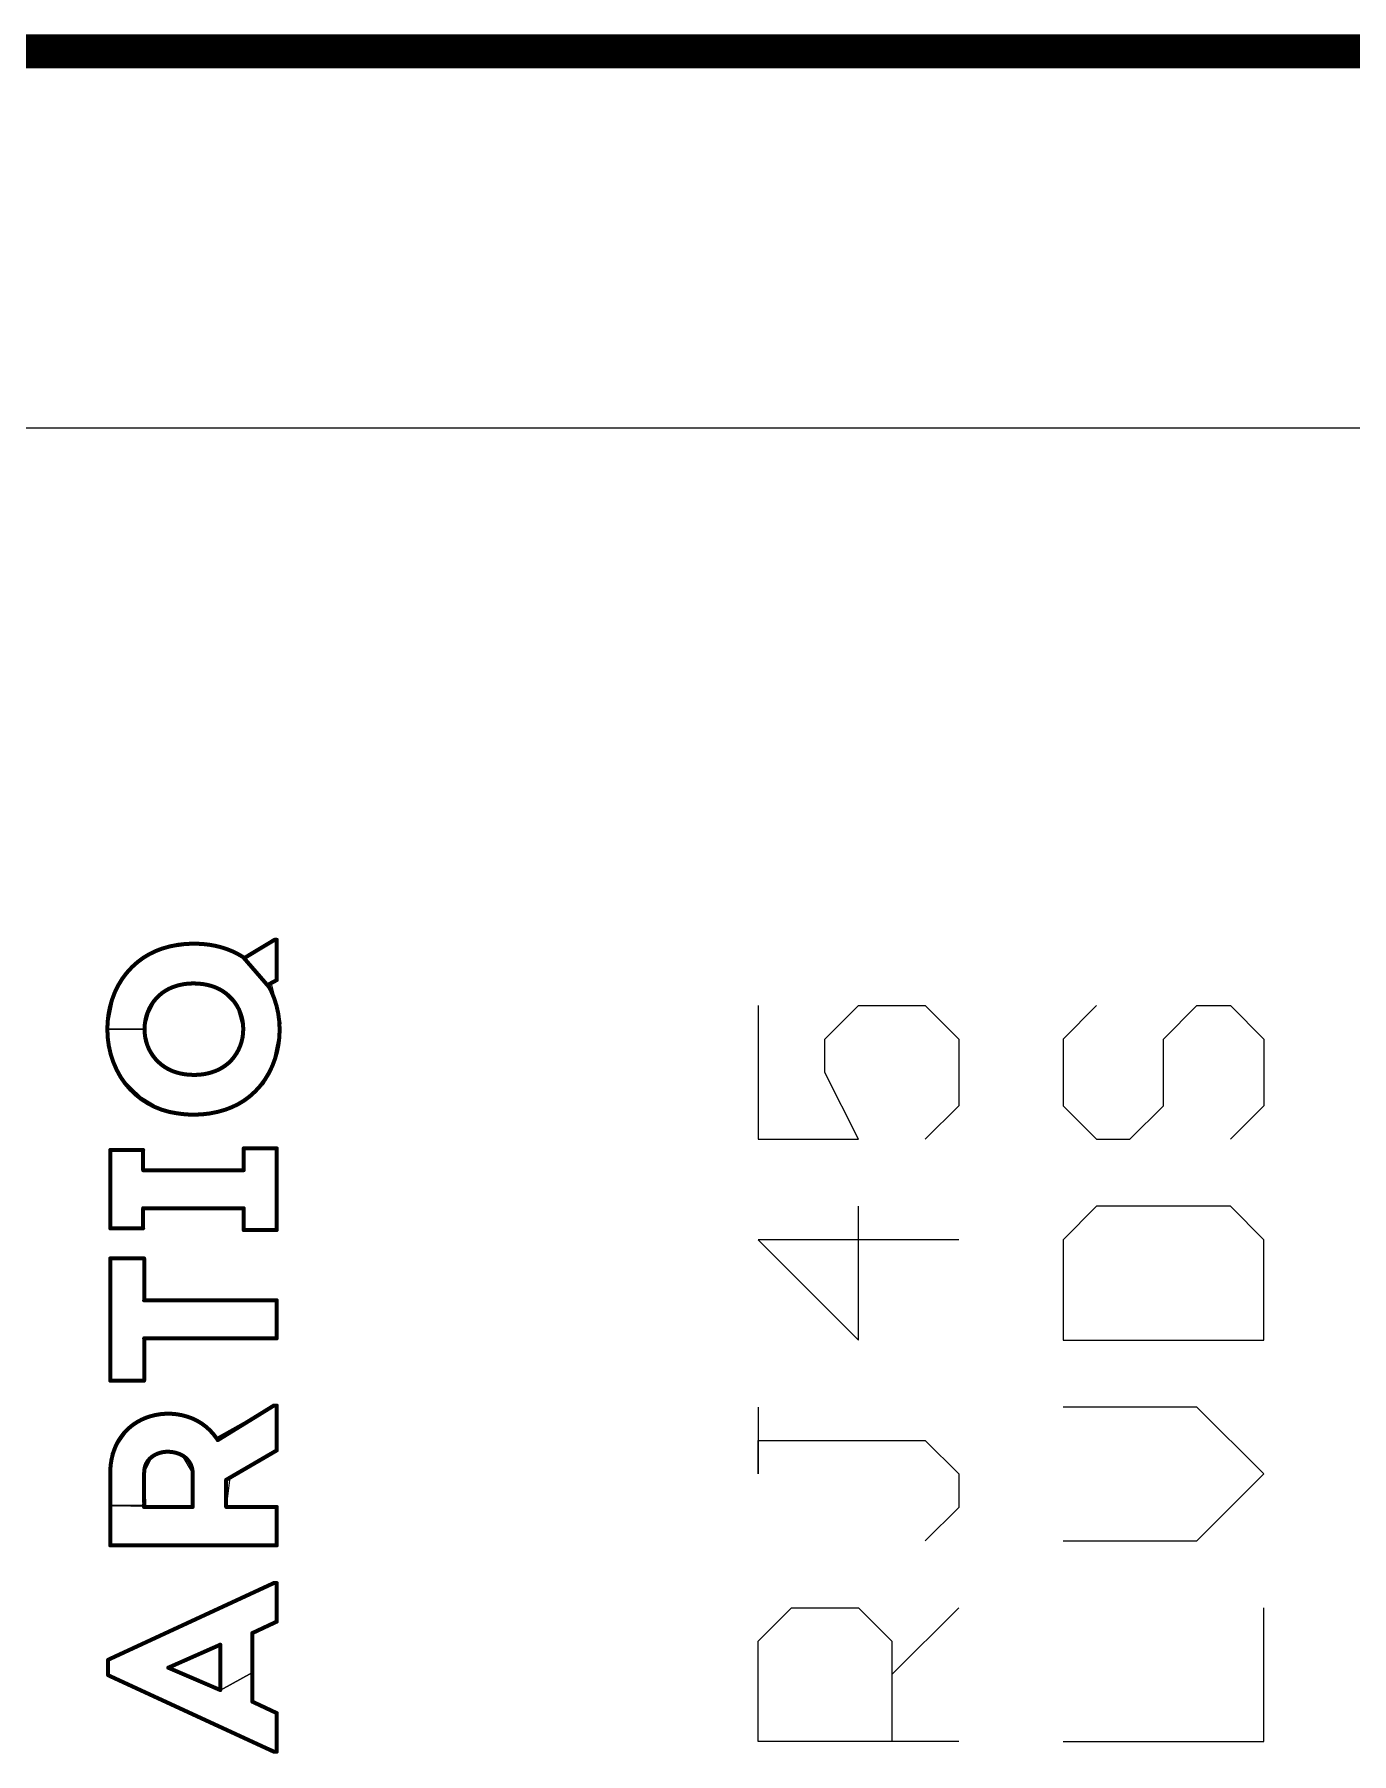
# Model space of a CAD drawing. Header units: millimetres. Extents: x 34 to 166, y 52 to 76.
# Drawn here: x 46.21 to 56.06, y 62.39 to 75.23 of the extents above; entities that cross this region are included whole.
import ezdxf

# ---------------------------------------------------------------- set-up
doc = ezdxf.new("R2010")
doc.units = ezdxf.units.MM
doc.layers.add('Mechanical1', color=6, linetype='Continuous')
doc.layers.add('TopOverlay', color=2, linetype='Continuous')

msp = doc.modelspace()

# ---------------------------------------------------------------- linework, layer by layer
at = {"layer": 'Mechanical1', "const_width": 0.254}
msp.add_lwpolyline([(33.962, 75.1), (93.287, 75.1)], dxfattribs=at)
at = {"layer": 'Mechanical1'}
msp.add_lwpolyline([(33.962, 72.288), (162.362, 72.288)], dxfattribs=at)
at = {"layer": 'TopOverlay'}
for p, q in [((47.774, 68.335), (48.025, 68.464)), ((48.025, 68.464), (48.025, 68.163)), ((46.987, 68.299), (47.168, 68.398)), ((47.168, 68.398), (47.405, 68.431)), ((47.405, 68.431), (47.488, 68.431)), ((47.488, 68.431), (47.603, 68.41)), ((47.603, 68.41), (47.774, 68.335)), ((46.815, 68.07), (46.888, 68.2)), ((46.888, 68.2), (46.987, 68.299)), ((46.76, 67.797), (46.815, 68.07)), ((47.27, 68.118), (47.127, 68.029)), ((47.405, 68.138), (47.27, 68.118)), ((47.597, 68.095), (47.405, 68.138)), ((47.727, 67.97), (47.597, 68.095)), ((48.025, 68.163), (47.987, 68.127)), ((47.987, 68.127), (48.057, 67.841)), ((47.127, 68.029), (47.069, 67.917)), ((47.775, 67.797), (47.727, 67.97)), ((51.621, 67.973), (51.621, 66.974)), ((52.121, 67.723), (52.371, 67.973)), ((52.371, 67.973), (52.871, 67.973)), ((52.871, 67.973), (53.121, 67.723)), ((54.15, 67.973), (53.9, 67.723)), ((54.65, 67.723), (54.9, 67.973)), ((54.9, 67.973), (55.15, 67.973)), ((55.15, 67.973), (55.4, 67.723)), ((47.069, 67.917), (47.038, 67.797)), ((48.057, 67.841), (47.992, 67.521)), ((46.787, 67.615), (46.76, 67.797)), ((46.76, 67.797), (47.038, 67.797)), ((47.038, 67.797), (46.76, 67.797)), ((47.038, 67.797), (47.069, 67.666)), ((47.752, 67.666), (47.775, 67.797)), ((52.121, 67.473), (52.121, 67.723)), ((53.121, 67.723), (53.121, 67.223)), ((53.9, 67.723), (53.9, 67.223)), ((54.65, 67.223), (54.65, 67.723)), ((55.4, 67.723), (55.4, 67.223)), ((46.859, 67.439), (46.787, 67.615)), ((47.069, 67.666), (47.117, 67.564)), ((47.117, 67.564), (47.27, 67.475)), ((47.542, 67.475), (47.686, 67.564)), ((47.686, 67.564), (47.752, 67.666)), ((47.015, 67.285), (46.859, 67.439)), ((47.27, 67.475), (47.478, 67.46)), ((47.478, 67.46), (47.542, 67.475)), ((47.992, 67.521), (47.93, 67.386)), ((52.371, 66.974), (52.121, 67.473)), ((47.822, 67.293), (47.641, 67.194)), ((47.93, 67.386), (47.822, 67.293)), ((47.142, 67.208), (47.015, 67.285)), ((47.284, 67.163), (47.142, 67.208)), ((47.405, 67.158), (47.284, 67.163)), ((47.641, 67.194), (47.405, 67.158)), ((53.121, 67.223), (52.871, 66.974)), ((53.9, 67.223), (54.15, 66.974)), ((54.4, 66.974), (54.65, 67.223)), ((55.4, 67.223), (55.15, 66.974)), ((48.025, 66.906), (47.778, 66.906)), ((47.778, 66.906), (47.778, 66.743)), ((48.025, 66.296), (48.025, 66.906)), ((51.621, 66.974), (52.371, 66.974)), ((54.15, 66.974), (54.4, 66.974)), ((47.027, 66.894), (46.782, 66.894)), ((46.782, 66.894), (46.782, 66.309)), ((47.027, 66.743), (47.027, 66.894)), ((47.778, 66.743), (47.027, 66.743)), ((47.027, 66.309), (47.027, 66.459)), ((47.027, 66.459), (47.778, 66.459)), ((47.778, 66.459), (47.778, 66.296)), ((52.371, 65.474), (52.371, 66.474)), ((54.15, 66.474), (53.9, 66.224)), ((55.15, 66.474), (54.15, 66.474)), ((55.4, 66.224), (55.15, 66.474)), ((46.782, 66.309), (47.027, 66.309)), ((47.778, 66.296), (48.025, 66.296)), ((53.121, 66.224), (51.621, 66.224)), ((51.621, 66.224), (52.371, 65.474)), ((53.9, 66.224), (53.9, 65.474)), ((55.4, 65.474), (55.4, 66.224)), ((46.782, 66.084), (47.035, 66.084)), ((46.782, 65.171), (46.782, 66.084)), ((47.035, 66.084), (47.035, 65.771)), ((47.035, 65.771), (48.025, 65.771)), ((48.025, 65.771), (48.025, 65.487)), ((48.025, 65.487), (47.035, 65.487)), ((47.035, 65.487), (47.035, 65.171)), ((53.9, 65.474), (55.4, 65.474)), ((47.035, 65.171), (46.782, 65.171)), ((47.574, 64.744), (48.004, 64.986)), ((48.004, 64.986), (48.025, 64.986)), ((48.025, 64.986), (48.025, 64.651)), ((46.933, 64.828), (47.078, 64.903)), ((47.078, 64.903), (47.193, 64.923)), ((47.193, 64.923), (47.358, 64.903)), ((47.358, 64.903), (47.472, 64.846)), ((51.621, 64.974), (51.621, 64.474)), ((54.9, 64.974), (53.9, 64.974)), ((55.4, 64.474), (54.9, 64.974)), ((46.791, 64.627), (46.933, 64.828)), ((47.472, 64.846), (47.574, 64.744)), ((51.621, 64.474), (51.621, 64.724)), ((51.621, 64.724), (52.871, 64.724)), ((52.871, 64.724), (53.121, 64.474)), ((46.782, 64.238), (46.791, 64.627)), ((47.093, 64.603), (47.035, 64.484)), ((47.188, 64.64), (47.093, 64.603)), ((47.318, 64.615), (47.188, 64.64)), ((47.397, 64.484), (47.318, 64.615)), ((48.025, 64.651), (47.676, 64.448)), ((47.035, 64.484), (47.035, 64.238)), ((47.397, 64.228), (47.397, 64.484)), ((53.121, 64.474), (53.121, 64.224)), ((54.9, 63.974), (55.4, 64.474)), ((47.676, 64.448), (47.647, 64.229)), ((46.782, 63.941), (46.782, 64.238)), ((46.782, 64.238), (47.397, 64.228)), ((47.035, 64.238), (46.782, 64.238)), ((47.647, 64.229), (48.025, 64.229)), ((48.025, 64.229), (48.025, 63.941)), ((53.121, 64.224), (52.871, 63.974)), ((53.9, 63.974), (54.9, 63.974)), ((48.025, 63.941), (46.782, 63.941)), ((46.765, 63.086), (48.025, 63.659)), ((48.025, 63.659), (48.025, 63.371)), ((51.621, 63.225), (51.871, 63.475)), ((51.871, 63.475), (52.371, 63.475)), ((52.371, 63.475), (52.621, 63.225)), ((52.621, 62.975), (53.121, 63.475)), ((55.4, 62.475), (55.4, 63.475)), ((48.025, 63.371), (47.844, 63.286)), ((47.604, 63.199), (47.215, 63.027)), ((47.604, 62.86), (47.604, 63.199)), ((47.844, 63.286), (47.844, 62.992)), ((51.621, 62.475), (51.621, 63.225)), ((52.621, 63.225), (52.621, 62.475)), ((46.765, 62.971), (46.765, 63.086)), ((48.025, 62.4), (46.765, 62.971)), ((47.215, 63.027), (47.604, 62.86)), ((47.844, 62.992), (47.604, 62.86)), ((47.604, 62.86), (47.844, 62.992)), ((47.844, 62.992), (47.844, 62.773)), ((47.844, 62.773), (48.025, 62.688)), ((48.025, 62.688), (48.025, 62.4)), ((53.121, 62.475), (51.621, 62.475)), ((53.9, 62.475), (55.4, 62.475))]:
    msp.add_line(p, q, dxfattribs=at)
at = {"layer": 'TopOverlay', "const_width": 0.03}
for points in [[(47.168, 68.398, -0.082173), (47.405, 68.435)], [(47.405, 68.435, -0.024862), (47.488, 68.431)], [(46.987, 68.299, -0.08923), (47.168, 68.398)], [(47.488, 68.431, -0.041128), (47.604, 68.41)], [(47.604, 68.41, -0.076296), (47.774, 68.335)], [(46.815, 68.07, -0.121713), (46.987, 68.299)], [(46.76, 67.797, -0.10144), (46.815, 68.07)], [(47.127, 68.029, -0.130203), (47.27, 68.118)], [(47.27, 68.118, -0.040287), (47.334, 68.133)], [(47.334, 68.133, -0.036986), (47.405, 68.138)], [(47.405, 68.138, -0.076951), (47.542, 68.118)], [(47.542, 68.118, -0.042274), (47.597, 68.095)], [(47.597, 68.095, -0.283151), (47.775, 67.797)], [(47.969, 68.11, -0.012843), (47.984, 68.081)], [(47.984, 68.081, -0.10974), (48.047, 67.792)], [(47.038, 67.797, -0.188409), (47.127, 68.029)], [(46.859, 67.439, -0.139016), (46.76, 67.797)], [(47.215, 67.498, -0.282047), (47.038, 67.797)], [(47.775, 67.797, -0.189487), (47.686, 67.564)], [(48.047, 67.792, -0.101479), (47.992, 67.521)], [(47.686, 67.564, -0.129767), (47.542, 67.475)], [(47.28, 67.168, -0.223663), (46.859, 67.439)], [(47.27, 67.475, -0.042507), (47.215, 67.498)], [(47.405, 67.455, -0.07753), (47.27, 67.475)], [(47.478, 67.46, -0.036709), (47.405, 67.455)], [(47.542, 67.475, -0.040012), (47.478, 67.46)], [(47.992, 67.521, -0.121683), (47.822, 67.293)], [(47.822, 67.293, -0.08921), (47.641, 67.195)], [(47.405, 67.158, -0.039292), (47.28, 67.168)], [(47.641, 67.195, -0.082179), (47.405, 67.158)], [(46.933, 64.827, -0.098514), (47.078, 64.904)], [(47.078, 64.904, -0.153363), (47.358, 64.902)], [(47.358, 64.902, -0.167062), (47.574, 64.743)], [(46.811, 64.654, -0.134946), (46.933, 64.827)], [(46.785, 64.543, -0.059848), (46.811, 64.654)], [(47.045, 64.541, -0.138672), (47.093, 64.602)], [(47.093, 64.602, -0.038316), (47.114, 64.616)], [(47.114, 64.616, -0.03453), (47.138, 64.627)], [(47.138, 64.627, -0.061061), (47.188, 64.639)], [(47.188, 64.639, -0.028782), (47.214, 64.64)], [(47.214, 64.64, -0.091249), (47.294, 64.625)], [(47.294, 64.625, -0.034206), (47.318, 64.614)], [(47.318, 64.614, -0.037523), (47.339, 64.6)], [(47.339, 64.6, -0.04135), (47.358, 64.582)], [(47.358, 64.582, -0.193784), (47.397, 64.483)], [(46.782, 64.483, -0.027406), (46.785, 64.543)], [(47.035, 64.483, -0.09313), (47.045, 64.541)]]:
    msp.add_lwpolyline(points, format="xyb", dxfattribs=at)
at = {"layer": 'TopOverlay', "const_width": 0.015}
for points in [[(47.398, 68.435, 1), (47.413, 68.435, 1)], [(47.398, 68.435, 1), (47.413, 68.435, 1)], [(48.002, 68.464, 1), (48.017, 68.464, 1)], [(48.002, 68.464, 1), (48.017, 68.464, 1)], [(48.018, 68.464, 1), (48.033, 68.464, 1)], [(48.018, 68.464, 1), (48.033, 68.464, 1)], [(47.16, 68.398, 1), (47.175, 68.398, 1)], [(47.16, 68.398, 1), (47.175, 68.398, 1)], [(47.48, 68.431, 1), (47.495, 68.431, 1)], [(47.48, 68.431, 1), (47.495, 68.431, 1)], [(47.596, 68.41, 1), (47.611, 68.41, 1)], [(47.596, 68.41, 1), (47.611, 68.41, 1)], [(47.767, 68.335, 1), (47.782, 68.335, 1)], [(47.767, 68.335, 1), (47.782, 68.335, 1)], [(47.767, 68.335, 1), (47.782, 68.335, 1)], [(47.778, 68.329, 1), (47.793, 68.329, 1)], [(47.778, 68.329, 1), (47.793, 68.329, 1)], [(46.979, 68.299, 1), (46.994, 68.299, 1)], [(46.979, 68.299, 1), (46.994, 68.299, 1)], [(46.808, 68.07, 1), (46.823, 68.07, 1)], [(46.808, 68.07, 1), (46.823, 68.07, 1)], [(47.263, 68.118, 1), (47.278, 68.118, 1)], [(47.263, 68.118, 1), (47.278, 68.118, 1)], [(47.326, 68.133, 1), (47.341, 68.133, 1)], [(47.326, 68.133, 1), (47.341, 68.133, 1)], [(47.398, 68.138, 1), (47.413, 68.138, 1)], [(47.398, 68.138, 1), (47.413, 68.138, 1)], [(47.534, 68.118, 1), (47.549, 68.118, 1)], [(47.534, 68.118, 1), (47.549, 68.118, 1)], [(47.59, 68.095, 1), (47.605, 68.095, 1)], [(47.59, 68.095, 1), (47.605, 68.095, 1)], [(47.952, 68.128, 1), (47.967, 68.128, 1)], [(47.952, 68.128, 1), (47.967, 68.128, 1)], [(47.962, 68.11, 1), (47.977, 68.11, 1)], [(47.962, 68.11, 1), (47.977, 68.11, 1)], [(47.962, 68.11, 1), (47.977, 68.11, 1)], [(47.976, 68.081, 1), (47.991, 68.081, 1)], [(47.976, 68.081, 1), (47.991, 68.081, 1)], [(48.018, 68.163, 1), (48.033, 68.163, 1)], [(48.018, 68.163, 1), (48.033, 68.163, 1)], [(47.12, 68.029, 1), (47.135, 68.029, 1)], [(47.12, 68.029, 1), (47.135, 68.029, 1)], [(46.752, 67.797, 1), (46.767, 67.797, 1)], [(46.752, 67.797, 1), (46.767, 67.797, 1)], [(47.031, 67.797, 1), (47.046, 67.797, 1)], [(47.031, 67.797, 1), (47.046, 67.797, 1)], [(47.768, 67.797, 1), (47.783, 67.797, 1)], [(47.768, 67.797, 1), (47.783, 67.797, 1)], [(48.039, 67.792, 1), (48.054, 67.792, 1)], [(48.039, 67.792, 1), (48.054, 67.792, 1)], [(47.678, 67.564, 1), (47.693, 67.564, 1)], [(47.678, 67.564, 1), (47.693, 67.564, 1)], [(46.852, 67.439, 1), (46.867, 67.439, 1)], [(46.852, 67.439, 1), (46.867, 67.439, 1)], [(47.207, 67.498, 1), (47.222, 67.498, 1)], [(47.207, 67.498, 1), (47.222, 67.498, 1)], [(47.263, 67.475, 1), (47.278, 67.475, 1)], [(47.263, 67.475, 1), (47.278, 67.475, 1)], [(47.398, 67.455, 1), (47.413, 67.455, 1)], [(47.398, 67.455, 1), (47.413, 67.455, 1)], [(47.47, 67.46, 1), (47.485, 67.46, 1)], [(47.47, 67.46, 1), (47.485, 67.46, 1)], [(47.534, 67.475, 1), (47.549, 67.475, 1)], [(47.534, 67.475, 1), (47.549, 67.475, 1)], [(47.984, 67.521, 1), (47.999, 67.521, 1)], [(47.984, 67.521, 1), (47.999, 67.521, 1)], [(47.814, 67.293, 1), (47.829, 67.293, 1)], [(47.814, 67.293, 1), (47.829, 67.293, 1)], [(47.272, 67.168, 1), (47.287, 67.168, 1)], [(47.272, 67.168, 1), (47.287, 67.168, 1)], [(47.398, 67.158, 1), (47.413, 67.158, 1)], [(47.398, 67.158, 1), (47.413, 67.158, 1)], [(47.634, 67.195, 1), (47.649, 67.195, 1)], [(47.634, 67.195, 1), (47.649, 67.195, 1)], [(46.774, 66.894, 1), (46.789, 66.894, 1)], [(46.774, 66.894, 1), (46.789, 66.894, 1)], [(47.02, 66.894, 1), (47.035, 66.894, 1)], [(47.02, 66.894, 1), (47.035, 66.894, 1)], [(47.771, 66.906, 1), (47.786, 66.906, 1)], [(47.771, 66.906, 1), (47.786, 66.906, 1)], [(48.018, 66.906, 1), (48.033, 66.906, 1)], [(48.018, 66.906, 1), (48.033, 66.906, 1)], [(47.02, 66.743, 1), (47.035, 66.743, 1)], [(47.02, 66.743, 1), (47.035, 66.743, 1)], [(47.771, 66.743, 1), (47.786, 66.743, 1)], [(47.771, 66.743, 1), (47.786, 66.743, 1)], [(47.02, 66.459, 1), (47.035, 66.459, 1)], [(47.02, 66.459, 1), (47.035, 66.459, 1)], [(47.771, 66.459, 1), (47.786, 66.459, 1)], [(47.771, 66.459, 1), (47.786, 66.459, 1)], [(46.774, 66.309, 1), (46.789, 66.309, 1)], [(46.774, 66.309, 1), (46.789, 66.309, 1)], [(47.02, 66.309, 1), (47.035, 66.309, 1)], [(47.02, 66.309, 1), (47.035, 66.309, 1)], [(47.771, 66.296, 1), (47.786, 66.296, 1)], [(47.771, 66.296, 1), (47.786, 66.296, 1)], [(48.018, 66.296, 1), (48.033, 66.296, 1)], [(48.018, 66.296, 1), (48.033, 66.296, 1)], [(46.774, 66.084, 1), (46.789, 66.084, 1)], [(46.774, 66.084, 1), (46.789, 66.084, 1)], [(47.027, 66.084, 1), (47.042, 66.084, 1)], [(47.027, 66.084, 1), (47.042, 66.084, 1)], [(47.027, 65.771, 1), (47.042, 65.771, 1)], [(47.027, 65.771, 1), (47.042, 65.771, 1)], [(48.018, 65.771, 1), (48.033, 65.771, 1)], [(48.018, 65.771, 1), (48.033, 65.771, 1)], [(47.027, 65.487, 1), (47.042, 65.487, 1)], [(47.027, 65.487, 1), (47.042, 65.487, 1)], [(48.018, 65.487, 1), (48.033, 65.487, 1)], [(48.018, 65.487, 1), (48.033, 65.487, 1)], [(46.774, 65.171, 1), (46.789, 65.171, 1)], [(46.774, 65.171, 1), (46.789, 65.171, 1)], [(47.027, 65.171, 1), (47.042, 65.171, 1)], [(47.027, 65.171, 1), (47.042, 65.171, 1)], [(47.996, 64.985, 1), (48.011, 64.985, 1)], [(47.996, 64.985, 1), (48.011, 64.985, 1)], [(48.018, 64.985, 1), (48.033, 64.985, 1)], [(48.018, 64.985, 1), (48.033, 64.985, 1)], [(47.07, 64.904, 1), (47.085, 64.904, 1)], [(47.07, 64.904, 1), (47.085, 64.904, 1)], [(47.351, 64.902, 1), (47.366, 64.902, 1)], [(47.351, 64.902, 1), (47.366, 64.902, 1)], [(46.925, 64.827, 1), (46.94, 64.827, 1)], [(46.925, 64.827, 1), (46.94, 64.827, 1)], [(47.566, 64.743, 1), (47.581, 64.743, 1)], [(47.566, 64.743, 1), (47.581, 64.743, 1)], [(47.577, 64.727, 1), (47.592, 64.727, 1)], [(47.577, 64.727, 1), (47.592, 64.727, 1)], [(46.804, 64.654, 1), (46.819, 64.654, 1)], [(46.804, 64.654, 1), (46.819, 64.654, 1)], [(47.085, 64.602, 1), (47.1, 64.602, 1)], [(47.085, 64.602, 1), (47.1, 64.602, 1)], [(47.107, 64.616, 1), (47.122, 64.616, 1)], [(47.107, 64.616, 1), (47.122, 64.616, 1)], [(47.13, 64.627, 1), (47.145, 64.627, 1)], [(47.13, 64.627, 1), (47.145, 64.627, 1)], [(47.181, 64.639, 1), (47.196, 64.639, 1)], [(47.181, 64.639, 1), (47.196, 64.639, 1)], [(47.207, 64.64, 1), (47.222, 64.64, 1)], [(47.207, 64.64, 1), (47.222, 64.64, 1)], [(47.286, 64.625, 1), (47.301, 64.625, 1)], [(47.286, 64.625, 1), (47.301, 64.625, 1)], [(47.31, 64.614, 1), (47.325, 64.614, 1)], [(47.31, 64.614, 1), (47.325, 64.614, 1)], [(47.332, 64.6, 1), (47.347, 64.6, 1)], [(47.332, 64.6, 1), (47.347, 64.6, 1)], [(47.351, 64.582, 1), (47.366, 64.582, 1)], [(47.351, 64.582, 1), (47.366, 64.582, 1)], [(48.018, 64.65, 1), (48.033, 64.65, 1)], [(48.018, 64.65, 1), (48.033, 64.65, 1)], [(46.774, 64.483, 1), (46.789, 64.483, 1)], [(46.774, 64.483, 1), (46.789, 64.483, 1)], [(46.778, 64.543, 1), (46.793, 64.543, 1)], [(46.778, 64.543, 1), (46.793, 64.543, 1)], [(47.027, 64.468, 1), (47.042, 64.468, 1)], [(47.027, 64.468, 1), (47.042, 64.468, 1)], [(47.027, 64.452, 1), (47.042, 64.452, 1)], [(47.027, 64.452, 1), (47.042, 64.452, 1)], [(47.027, 64.483, 1), (47.042, 64.483, 1)], [(47.027, 64.483, 1), (47.042, 64.483, 1)], [(47.038, 64.541, 1), (47.053, 64.541, 1)], [(47.038, 64.541, 1), (47.053, 64.541, 1)], [(47.389, 64.483, 1), (47.404, 64.483, 1)], [(47.389, 64.483, 1), (47.404, 64.483, 1)], [(47.026, 64.436, 1), (47.041, 64.436, 1)], [(47.026, 64.436, 1), (47.041, 64.436, 1)], [(47.026, 64.42, 1), (47.041, 64.42, 1)], [(47.026, 64.42, 1), (47.041, 64.42, 1)], [(47.026, 64.405, 1), (47.041, 64.405, 1)], [(47.026, 64.405, 1), (47.041, 64.405, 1)], [(47.026, 64.389, 1), (47.041, 64.389, 1)], [(47.026, 64.389, 1), (47.041, 64.389, 1)], [(47.026, 64.373, 1), (47.041, 64.373, 1)], [(47.026, 64.373, 1), (47.041, 64.373, 1)], [(47.026, 64.357, 1), (47.042, 64.357, 1)], [(47.026, 64.357, 1), (47.042, 64.357, 1)], [(47.027, 64.325, 1), (47.042, 64.325, 1)], [(47.027, 64.325, 1), (47.042, 64.325, 1)], [(47.64, 64.43, 1), (47.655, 64.43, 1)], [(47.64, 64.43, 1), (47.655, 64.43, 1)], [(47.027, 64.317, 1), (47.042, 64.317, 1)], [(47.027, 64.317, 1), (47.042, 64.317, 1)], [(47.027, 64.31, 1), (47.042, 64.31, 1)], [(47.027, 64.31, 1), (47.042, 64.31, 1)], [(47.027, 64.302, 1), (47.042, 64.302, 1)], [(47.027, 64.302, 1), (47.042, 64.302, 1)], [(47.027, 64.294, 1), (47.042, 64.294, 1)], [(47.027, 64.294, 1), (47.042, 64.294, 1)], [(47.027, 64.286, 1), (47.042, 64.286, 1)], [(47.027, 64.286, 1), (47.042, 64.286, 1)], [(47.027, 64.279, 1), (47.042, 64.279, 1)], [(47.027, 64.279, 1), (47.042, 64.279, 1)], [(47.027, 64.271, 1), (47.042, 64.271, 1)], [(47.027, 64.271, 1), (47.042, 64.271, 1)], [(47.027, 64.263, 1), (47.042, 64.263, 1)], [(47.027, 64.263, 1), (47.042, 64.263, 1)], [(47.027, 64.248, 1), (47.042, 64.248, 1)], [(47.027, 64.248, 1), (47.042, 64.248, 1)], [(47.027, 64.227, 1), (47.042, 64.227, 1)], [(47.027, 64.227, 1), (47.042, 64.227, 1)], [(47.389, 64.227, 1), (47.404, 64.227, 1)], [(47.389, 64.227, 1), (47.404, 64.227, 1)], [(47.64, 64.228, 1), (47.655, 64.228, 1)], [(47.64, 64.228, 1), (47.655, 64.228, 1)], [(48.018, 64.228, 1), (48.033, 64.228, 1)], [(48.018, 64.228, 1), (48.033, 64.228, 1)], [(46.774, 63.94, 1), (46.789, 63.94, 1)], [(46.774, 63.94, 1), (46.789, 63.94, 1)], [(48.018, 63.94, 1), (48.033, 63.94, 1)], [(48.018, 63.94, 1), (48.033, 63.94, 1)], [(47.995, 63.659, 1), (48.01, 63.659, 1)], [(47.995, 63.659, 1), (48.01, 63.659, 1)], [(48.018, 63.659, 1), (48.033, 63.659, 1)], [(48.018, 63.659, 1), (48.033, 63.659, 1)], [(48.018, 63.371, 1), (48.033, 63.371, 1)], [(48.018, 63.371, 1), (48.033, 63.371, 1)], [(47.596, 63.199, 1), (47.611, 63.199, 1)], [(47.596, 63.199, 1), (47.611, 63.199, 1)], [(47.836, 63.286, 1), (47.851, 63.286, 1)], [(47.836, 63.286, 1), (47.851, 63.286, 1)], [(46.758, 63.086, 1), (46.773, 63.086, 1)], [(46.758, 63.086, 1), (46.773, 63.086, 1)], [(46.758, 62.971, 1), (46.773, 62.971, 1)], [(46.758, 62.971, 1), (46.773, 62.971, 1)], [(47.207, 63.027, 1), (47.222, 63.027, 1)], [(47.207, 63.027, 1), (47.222, 63.027, 1)], [(47.596, 62.86, 1), (47.611, 62.86, 1)], [(47.596, 62.86, 1), (47.611, 62.86, 1)], [(47.836, 62.773, 1), (47.851, 62.773, 1)], [(47.836, 62.773, 1), (47.851, 62.773, 1)], [(48.018, 62.688, 1), (48.033, 62.688, 1)], [(48.018, 62.688, 1), (48.033, 62.688, 1)], [(47.995, 62.4, 1), (48.01, 62.4, 1)], [(47.995, 62.4, 1), (48.01, 62.4, 1)], [(48.018, 62.4, 1), (48.033, 62.4, 1)], [(48.018, 62.4, 1), (48.033, 62.4, 1)]]:
    msp.add_lwpolyline(points, format="xyb", close=True, dxfattribs=at)
at = {"layer": 'TopOverlay', "const_width": 0.03}
for points in [[(47.785, 68.329), (48.009, 68.464)], [(48.009, 68.464), (48.025, 68.464)], [(48.025, 68.163), (48.025, 68.464)], [(47.774, 68.335), (47.969, 68.11)], [(47.774, 68.335), (47.785, 68.329)], [(47.96, 68.128), (48.025, 68.163)], [(47.96, 68.128), (47.969, 68.11)], [(46.782, 66.309), (46.782, 66.894)], [(46.782, 66.894), (47.027, 66.894)], [(47.027, 66.743), (47.027, 66.894)], [(47.778, 66.743), (47.778, 66.906)], [(47.778, 66.906), (48.025, 66.906)], [(48.025, 66.296), (48.025, 66.906)], [(47.027, 66.743), (47.778, 66.743)], [(47.027, 66.459), (47.778, 66.459)], [(47.027, 66.309), (47.027, 66.459)], [(47.778, 66.296), (47.778, 66.459)], [(46.782, 66.309), (47.027, 66.309)], [(47.778, 66.296), (48.025, 66.296)], [(46.782, 65.171), (46.782, 66.084)], [(46.782, 66.084), (47.035, 66.084)], [(47.035, 65.771), (47.035, 66.084)], [(47.035, 65.771), (48.025, 65.771)], [(48.025, 65.487), (48.025, 65.771)], [(47.035, 65.171), (47.035, 65.487)], [(47.035, 65.487), (48.025, 65.487)], [(46.782, 65.171), (47.035, 65.171)], [(47.585, 64.727), (48.004, 64.985)], [(48.004, 64.985), (48.025, 64.985)], [(48.025, 64.65), (48.025, 64.985)], [(47.574, 64.743), (47.585, 64.727)], [(47.647, 64.43), (48.025, 64.65)], [(46.782, 63.94), (46.782, 64.483)], [(47.034, 64.468), (47.035, 64.483)], [(47.034, 64.452), (47.034, 64.468)], [(47.034, 64.436), (47.034, 64.452)], [(47.397, 64.227), (47.397, 64.483)], [(47.034, 64.42), (47.034, 64.436)], [(47.034, 64.405), (47.034, 64.42)], [(47.034, 64.405), (47.034, 64.389)], [(47.034, 64.389), (47.034, 64.373)], [(47.034, 64.373), (47.034, 64.357)], [(47.034, 64.357), (47.034, 64.325)], [(47.034, 64.325), (47.034, 64.317)], [(47.647, 64.228), (47.647, 64.43)], [(47.034, 64.317), (47.034, 64.31)], [(47.034, 64.31), (47.034, 64.302)], [(47.034, 64.302), (47.034, 64.294)], [(47.034, 64.294), (47.035, 64.286)], [(47.035, 64.286), (47.035, 64.279)], [(47.035, 64.279), (47.035, 64.271)], [(47.035, 64.271), (47.035, 64.263)], [(47.035, 64.263), (47.035, 64.248)], [(47.035, 64.227), (47.035, 64.248)], [(47.035, 64.227), (47.397, 64.227)], [(47.647, 64.228), (48.025, 64.228)], [(48.025, 63.94), (48.025, 64.228)], [(46.782, 63.94), (48.025, 63.94)], [(46.765, 63.086), (48.003, 63.659)], [(48.003, 63.659), (48.025, 63.659)], [(48.025, 63.371), (48.025, 63.659)], [(47.844, 63.286), (48.025, 63.371)], [(47.215, 63.027), (47.604, 63.199)], [(47.604, 62.86), (47.604, 63.199)], [(47.844, 62.773), (47.844, 63.286)], [(46.765, 62.971), (46.765, 63.086)], [(46.765, 62.971), (48.003, 62.4)], [(47.215, 63.027), (47.604, 62.86)], [(47.844, 62.773), (48.025, 62.688)], [(48.025, 62.4), (48.025, 62.688)], [(48.003, 62.4), (48.025, 62.4)]]:
    msp.add_lwpolyline(points, dxfattribs=at)
at = {"layer": 'TopOverlay'}
msp.add_solid([(46.782, 64.227), (47.035, 64.227), (46.782, 64.238), (47.035, 64.238)], dxfattribs=at)

doc.saveas('drawing.dxf')
